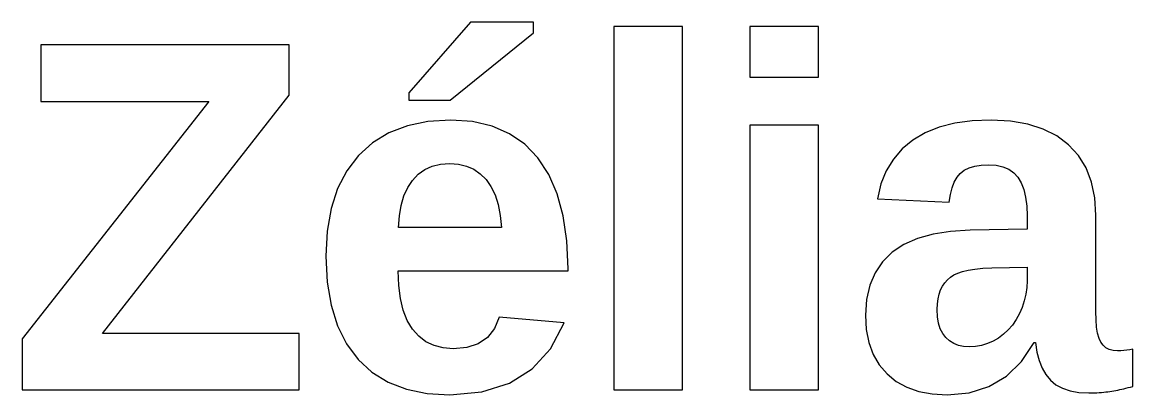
# Model space of a CAD drawing. Header units: metres. Extents: x 18 to 589, y 31 to 387.
# Drawn here: x 549.97 to 574.58, y 146.57 to 154.83 of the extents above; entities that cross this region are included whole.
import ezdxf

# ---------------------------------------------------------------- set-up
doc = ezdxf.new("R2010")
doc.units = ezdxf.units.M

msp = doc.modelspace()

# ---------------------------------------------------------------- linework, layer by layer
for p, q in [((559.899, 154.826), (558.532, 153.264)), ((561.299, 154.826), (559.899, 154.826)), ((561.299, 154.593), (561.299, 154.826)), ((559.455, 153.096), (561.299, 154.593)), ((564.6, 154.729), (563.075, 154.729)), ((563.075, 154.729), (563.075, 146.678)), ((564.6, 146.678), (564.6, 154.729)), ((567.614, 154.729), (566.09, 154.729)), ((566.09, 154.729), (566.09, 153.606)), ((567.614, 153.606), (567.614, 154.729)), ((555.881, 154.322), (550.38, 154.322)), ((550.38, 154.322), (550.38, 153.069)), ((555.881, 153.21), (555.881, 154.322)), ((566.09, 153.606), (567.614, 153.606)), ((551.747, 147.931), (555.881, 153.21)), ((558.532, 153.264), (558.532, 153.096)), ((558.532, 153.096), (559.455, 153.096)), ((554.101, 153.069), (549.968, 147.812)), ((550.38, 153.069), (554.101, 153.069)), ((558.96, 152.625), (558.503, 152.531)), ((559.465, 152.656), (558.96, 152.625)), ((559.947, 152.623), (559.465, 152.656)), ((560.381, 152.522), (559.947, 152.623)), ((570.636, 152.586), (570.288, 152.497)), ((571.021, 152.639), (570.636, 152.586)), ((571.443, 152.656), (571.021, 152.639)), ((571.867, 152.634), (571.443, 152.656)), ((572.251, 152.569), (571.867, 152.634)), ((558.094, 152.375), (557.733, 152.156)), ((558.503, 152.531), (558.094, 152.375)), ((560.768, 152.355), (560.381, 152.522)), ((561.106, 152.12), (560.768, 152.355)), ((567.614, 152.548), (566.09, 152.548)), ((566.09, 152.548), (566.09, 146.678)), ((567.614, 146.678), (567.614, 152.548)), ((569.977, 152.373), (569.704, 152.214)), ((570.288, 152.497), (569.977, 152.373)), ((572.594, 152.459), (572.251, 152.569)), ((572.896, 152.306), (572.594, 152.459)), ((557.733, 152.156), (557.42, 151.875)), ((561.397, 151.818), (561.106, 152.12)), ((569.704, 152.214), (569.469, 152.021)), ((573.157, 152.108), (572.896, 152.306)), ((573.374, 151.871), (573.157, 152.108)), ((557.42, 151.875), (557.161, 151.536)), ((569.469, 152.021), (569.273, 151.794)), ((573.542, 151.596), (573.374, 151.871)), ((558.888, 151.561), (559.054, 151.636)), ((559.054, 151.636), (559.239, 151.681)), ((559.239, 151.681), (559.444, 151.696)), ((559.444, 151.696), (559.637, 151.682)), ((559.637, 151.682), (559.814, 151.639)), ((559.814, 151.639), (559.975, 151.568)), ((561.637, 151.452), (561.397, 151.818)), ((569.273, 151.794), (569.116, 151.534)), ((570.845, 151.546), (570.951, 151.6)), ((570.951, 151.6), (571.075, 151.638)), ((571.075, 151.638), (571.217, 151.661)), ((571.217, 151.661), (571.378, 151.669)), ((571.378, 151.669), (571.55, 151.658)), ((571.55, 151.658), (571.701, 151.624)), ((571.701, 151.624), (571.833, 151.568)), ((557.161, 151.536), (556.958, 151.143)), ((558.617, 151.322), (558.742, 151.457)), ((558.742, 151.457), (558.888, 151.561)), ((559.975, 151.568), (560.119, 151.469)), ((560.119, 151.469), (560.247, 151.341)), ((561.824, 151.023), (561.637, 151.452)), ((569.116, 151.534), (568.998, 151.241)), ((570.622, 151.282), (570.683, 151.389)), ((570.683, 151.389), (570.756, 151.476)), ((570.756, 151.476), (570.845, 151.546)), ((571.833, 151.568), (571.943, 151.49)), ((571.943, 151.49), (572.034, 151.39)), ((572.034, 151.39), (572.106, 151.266)), ((573.663, 151.285), (573.542, 151.596)), ((556.958, 151.143), (556.814, 150.696)), ((558.428, 150.975), (558.511, 151.16)), ((558.511, 151.16), (558.617, 151.322)), ((560.247, 151.341), (560.356, 151.184)), ((560.356, 151.184), (560.445, 151)), ((568.998, 151.241), (568.92, 150.915)), ((570.535, 151.007), (570.572, 151.154)), ((570.572, 151.154), (570.622, 151.282)), ((572.106, 151.266), (572.162, 151.119)), ((572.162, 151.119), (572.203, 150.948)), ((573.735, 150.937), (573.663, 151.285)), ((558.367, 150.765), (558.428, 150.975)), ((560.445, 151), (560.513, 150.786)), ((561.957, 150.532), (561.824, 151.023)), ((568.92, 150.915), (570.51, 150.839)), ((570.51, 150.839), (570.535, 151.007)), ((572.203, 150.948), (572.227, 150.753)), ((573.759, 150.551), (573.735, 150.937)), ((556.814, 150.696), (556.728, 150.195)), ((558.327, 150.532), (558.367, 150.765)), ((560.513, 150.786), (560.561, 150.545)), ((572.227, 150.753), (572.235, 150.535)), ((558.31, 150.275), (558.327, 150.532)), ((560.561, 150.545), (560.589, 150.275)), ((562.037, 149.979), (561.957, 150.532)), ((572.235, 150.535), (572.235, 150.237)), ((573.759, 148.414), (573.759, 150.551)), ((556.728, 150.195), (556.699, 149.64)), ((560.589, 150.275), (558.31, 150.275)), ((570.153, 150.132), (569.809, 150.034)), ((570.541, 150.192), (570.153, 150.132)), ((570.971, 150.215), (570.541, 150.192)), ((572.235, 150.237), (570.971, 150.215)), ((562.064, 149.363), (562.037, 149.979)), ((569.507, 149.899), (569.248, 149.727)), ((569.809, 150.034), (569.507, 149.899)), ((556.699, 149.64), (556.727, 149.068)), ((569.248, 149.727), (569.034, 149.518)), ((569.034, 149.518), (568.868, 149.275)), ((571.253, 149.373), (571.454, 149.385)), ((571.454, 149.385), (572.235, 149.396)), ((572.235, 149.396), (572.235, 149.098)), ((558.312, 148.994), (558.299, 149.32)), ((558.299, 149.32), (562.064, 149.32)), ((562.064, 149.32), (562.064, 149.363)), ((568.868, 149.275), (568.749, 148.998)), ((570.471, 149.118), (570.538, 149.176)), ((570.538, 149.176), (570.615, 149.226)), ((570.615, 149.226), (570.699, 149.268)), ((570.699, 149.268), (570.801, 149.303)), ((570.801, 149.303), (570.927, 149.333)), ((570.927, 149.333), (571.078, 149.356)), ((571.078, 149.356), (571.253, 149.373)), ((556.727, 149.068), (556.812, 148.553)), ((558.35, 148.702), (558.312, 148.994)), ((568.749, 148.998), (568.678, 148.685)), ((570.286, 148.801), (570.318, 148.895)), ((570.318, 148.895), (570.36, 148.978)), ((570.36, 148.978), (570.411, 149.052)), ((570.411, 149.052), (570.471, 149.118)), ((572.228, 148.945), (572.208, 148.796)), ((572.235, 149.098), (572.228, 148.945)), ((558.413, 148.443), (558.35, 148.702)), ((568.678, 148.685), (568.654, 148.338)), ((570.248, 148.582), (570.262, 148.697)), ((570.262, 148.697), (570.286, 148.801)), ((572.174, 148.65), (572.127, 148.507)), ((572.208, 148.796), (572.174, 148.65)), ((556.812, 148.553), (556.955, 148.096)), ((558.502, 148.218), (558.413, 148.443)), ((570.244, 148.457), (570.248, 148.582)), ((570.251, 148.299), (570.244, 148.457)), ((572.127, 148.507), (572.067, 148.368)), ((573.764, 148.229), (573.759, 148.414)), ((558.617, 148.026), (558.502, 148.218)), ((560.54, 148.289), (560.431, 148.037)), ((561.977, 148.164), (560.54, 148.289)), ((561.676, 147.59), (561.977, 148.164)), ((568.654, 148.338), (568.673, 148.017)), ((570.275, 148.158), (570.251, 148.299)), ((570.313, 148.033), (570.275, 148.158)), ((571.994, 148.236), (571.912, 148.116)), ((572.067, 148.368), (571.994, 148.236)), ((573.777, 148.068), (573.764, 148.229)), ((556.103, 147.931), (551.747, 147.931)), ((556.103, 146.678), (556.103, 147.931)), ((556.955, 148.096), (557.154, 147.696)), ((558.754, 147.869), (558.617, 148.026)), ((560.431, 148.037), (560.275, 147.841)), ((568.673, 148.017), (568.731, 147.726)), ((570.367, 147.926), (570.313, 148.033)), ((570.436, 147.836), (570.367, 147.926)), ((571.716, 147.912), (571.603, 147.828)), ((571.819, 148.008), (571.716, 147.912)), ((571.912, 148.116), (571.819, 148.008)), ((573.799, 147.932), (573.777, 148.068)), ((573.83, 147.82), (573.799, 147.932)), ((549.968, 147.812), (549.968, 146.678)), ((557.154, 147.696), (557.409, 147.353)), ((558.913, 147.747), (558.754, 147.869)), ((559.094, 147.659), (558.913, 147.747)), ((560.071, 147.701), (559.819, 147.617)), ((560.275, 147.841), (560.071, 147.701)), ((568.731, 147.726), (568.826, 147.465)), ((570.518, 147.763), (570.436, 147.836)), ((570.611, 147.706), (570.518, 147.763)), ((570.713, 147.665), (570.611, 147.706)), ((570.826, 147.641), (570.713, 147.665)), ((571.225, 147.664), (571.09, 147.641)), ((571.356, 147.703), (571.225, 147.664)), ((571.482, 147.758), (571.356, 147.703)), ((571.603, 147.828), (571.482, 147.758)), ((572.11, 147.309), (572.392, 147.725)), ((572.392, 147.725), (572.425, 147.725)), ((572.425, 147.725), (572.455, 147.516)), ((573.87, 147.733), (573.83, 147.82)), ((573.921, 147.666), (573.87, 147.733)), ((573.983, 147.613), (573.921, 147.666)), ((559.296, 147.607), (559.094, 147.659)), ((559.52, 147.589), (559.296, 147.607)), ((559.819, 147.617), (559.52, 147.589)), ((561.272, 147.144), (561.676, 147.59)), ((568.826, 147.465), (568.96, 147.234)), ((570.949, 147.633), (570.826, 147.641)), ((571.09, 147.641), (570.949, 147.633)), ((572.455, 147.516), (572.503, 147.329)), ((574.058, 147.576), (573.983, 147.613)), ((574.144, 147.553), (574.058, 147.576)), ((574.242, 147.546), (574.144, 147.553)), ((574.311, 147.547), (574.242, 147.546)), ((574.379, 147.551), (574.311, 147.547)), ((574.446, 147.558), (574.379, 147.551)), ((574.513, 147.567), (574.446, 147.558)), ((574.578, 147.579), (574.513, 147.567)), ((574.578, 146.754), (574.578, 147.579)), ((557.409, 147.353), (557.718, 147.071)), ((568.96, 147.234), (569.132, 147.033)), ((571.776, 146.985), (572.11, 147.309)), ((572.503, 147.329), (572.569, 147.163)), ((557.718, 147.071), (558.076, 146.852)), ((560.766, 146.825), (561.272, 147.144)), ((569.132, 147.033), (569.338, 146.866)), ((571.389, 146.754), (571.776, 146.985)), ((572.569, 147.163), (572.652, 147.018)), ((572.652, 147.018), (572.753, 146.895)), ((549.968, 146.678), (556.103, 146.678)), ((558.076, 146.852), (558.483, 146.695)), ((558.483, 146.695), (558.939, 146.601)), ((560.156, 146.633), (560.766, 146.825)), ((563.075, 146.678), (564.6, 146.678)), ((566.09, 146.678), (567.614, 146.678)), ((569.338, 146.866), (569.573, 146.736)), ((569.573, 146.736), (569.839, 146.644)), ((570.951, 146.616), (571.389, 146.754)), ((572.753, 146.895), (572.874, 146.793)), ((572.874, 146.793), (573.02, 146.714)), ((573.02, 146.714), (573.19, 146.658)), ((574.247, 146.674), (574.291, 146.684)), ((574.291, 146.684), (574.334, 146.694)), ((574.334, 146.694), (574.379, 146.705)), ((574.379, 146.705), (574.425, 146.717)), ((574.425, 146.717), (574.474, 146.729)), ((574.474, 146.729), (574.525, 146.741)), ((574.525, 146.741), (574.578, 146.754)), ((558.939, 146.601), (559.444, 146.57)), ((559.444, 146.57), (560.156, 146.633)), ((569.839, 146.644), (570.135, 146.588)), ((570.135, 146.588), (570.461, 146.57)), ((570.461, 146.57), (570.951, 146.616)), ((573.19, 146.658), (573.384, 146.624)), ((573.384, 146.624), (573.602, 146.613)), ((573.602, 146.613), (573.665, 146.613)), ((573.665, 146.613), (573.725, 146.615)), ((573.725, 146.615), (573.782, 146.617)), ((573.782, 146.617), (573.836, 146.62)), ((573.836, 146.62), (573.887, 146.624)), ((573.887, 146.624), (573.935, 146.628)), ((573.935, 146.628), (573.982, 146.633)), ((573.982, 146.633), (574.028, 146.639)), ((574.028, 146.639), (574.073, 146.645)), ((574.073, 146.645), (574.117, 146.651)), ((574.117, 146.651), (574.161, 146.658)), ((574.161, 146.658), (574.204, 146.666)), ((574.204, 146.666), (574.247, 146.674))]:
    msp.add_line(p, q)

doc.saveas('drawing.dxf')
